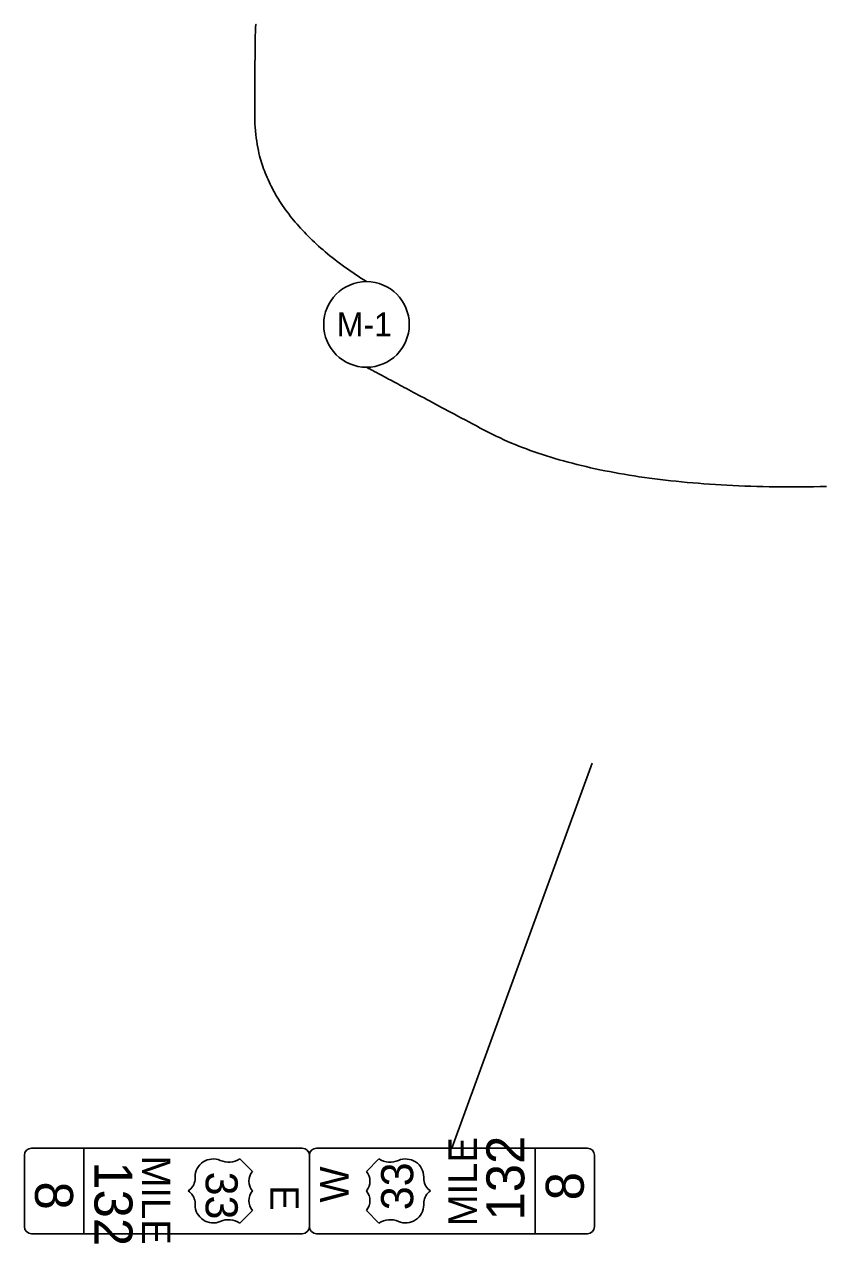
# Model space of a CAD drawing. Extents: x -0.2 to 34, y 0 to 22.
# Drawn here: x 22.34 to 27.03, y 8.21 to 15.33 of the extents above; entities that cross this region are included whole.
import ezdxf

# ---------------------------------------------------------------- set-up
doc = ezdxf.new("R2010")
doc.units = 0
doc.layers.add('SC_Scratch1', color=7, linetype='Continuous')
doc.layers.add('SC_Scratch2', color=7, linetype='Continuous')

msp = doc.modelspace()

# ---------------------------------------------------------------- linework, layer by layer
at = {"layer": 'SC_Scratch1'}
for p, q in [((24.8382, 8.7656), (25.6578, 11.0143)), ((22.6855, 8.2656), (22.6855, 8.7656)), ((25.3243, 8.7656), (25.3243, 8.2656)), ((23.6716, 8.6297), (23.5982, 8.7031)), ((24.4116, 8.7031), (24.3382, 8.6297)), ((23.3363, 8.5964), (23.3363, 8.5801)), ((24.6735, 8.5801), (24.6735, 8.5964)), ((23.4841, 8.5156), (23.4841, 8.5156)), ((24.5257, 8.5156), (24.5257, 8.5156)), ((23.3363, 8.4511), (23.3363, 8.4348)), ((24.6735, 8.4348), (24.6735, 8.4511)), ((23.5982, 8.3281), (23.6716, 8.4014)), ((24.3382, 8.4014), (24.4116, 8.3281))]:
    msp.add_line(p, q, dxfattribs=at)
for points in [[(22.3799, 8.7656), (23.9632, 8.7656)], [(24.0466, 8.7656), (25.6299, 8.7656)], [(22.3382, 8.3072), (22.3382, 8.7239)], [(24.0049, 8.3072), (24.0049, 8.7239)], [(24.0049, 8.7239), (24.0049, 8.3072)], [(25.6716, 8.7239), (25.6716, 8.3072)], [(23.9632, 8.2656), (22.3799, 8.2656)], [(25.6299, 8.2656), (24.0466, 8.2656)]]:
    msp.add_lwpolyline(points, dxfattribs=at)
for centre, radius, start, end in [((22.3799, 8.7239), 0.0417, 90, 180), ((23.9632, 8.7239), 0.0417, 360, 90), ((24.0466, 8.7239), 0.0417, 90, 180), ((25.6299, 8.7239), 0.0417, 0, 90), ((23.4422, 8.5964), 0.106, 66.75798, 180), ((23.5323, 8.8061), 0.1223, 246.75799, 302.59638), ((24.4775, 8.8061), 0.1223, 237.40362, 293.24201), ((24.5675, 8.5964), 0.106, 0, 113.24202), ((23.7407, 8.5726), 0.0897, 140.47537, 219.52463), ((24.2691, 8.5726), 0.0897, 320.4788, 39.5212), ((23.2472, 8.5904), 0.0897, 303.40489, 353.35334), ((24.7626, 8.5904), 0.0897, 186.64666, 236.59511), ((23.2472, 8.4407), 0.0897, 6.64666, 56.59511), ((23.7407, 8.4585), 0.0897, 140.4788, 219.5212), ((24.2691, 8.4585), 0.0897, 320.47537, 39.52463), ((24.7626, 8.4407), 0.0897, 123.40489, 173.35334), ((23.4422, 8.4348), 0.106, 180, 293.24202), ((24.5675, 8.4348), 0.106, 246.75798, 0), ((23.5323, 8.2251), 0.1223, 57.40362, 113.24201), ((24.4775, 8.2251), 0.1223, 66.75799, 122.59638), ((22.3799, 8.3072), 0.0417, 180, 270), ((23.9632, 8.3072), 0.0417, 270, 0), ((24.0466, 8.3072), 0.0417, 180, 270), ((25.6299, 8.3072), 0.0417, 270, 0)]:
    msp.add_arc(centre, radius, start, end, dxfattribs=at)
at = {"layer": 'SC_Scratch2'}
msp.add_circle((24.3386, 13.578), 0.25, dxfattribs=at)
for points in [[(24.3386, 13.828), (23.6861, 14.2364), (23.6858, 15.3321), (23.6919, 15.3298)], [(27.0291, 12.631), (25.6969, 12.6022), (24.3386, 13.328), (24.3386, 13.328)]]:
    msp.add_open_spline(points, degree=2, dxfattribs=at)

# ---------------------------------------------------------------- texts
at = {"layer": 'SC_Scratch1'}
for s, height, rotation, p in [('MILE', 0.16667, 90, (24.9841, 8.3094)), ('132', 0.22222, 90, (25.2618, 8.3425)), ('MILE', 0.16667, 270, (23.0257, 8.7218)), ('132', 0.22222, 270, (22.748, 8.6886)), ('W', 0.1667, 90, (24.2341, 8.4479)), ('33', 0.1875, 90, (24.6117, 8.403)), ('8', 0.2222, 270, (22.4007, 8.5706)), ('33', 0.1875, 270, (23.3981, 8.6281)), ('8', 0.2222, 90, (25.6091, 8.4606)), ('E', 0.1667, 270, (23.7757, 8.5499))]:
    msp.add_text(s, height=height, rotation=rotation, dxfattribs=at).set_placement(p)
at = {"layer": 'SC_Scratch2'}
msp.add_text('M-1', height=0.14, dxfattribs=at).set_placement((24.1647, 13.508))

doc.saveas('drawing.dxf')
